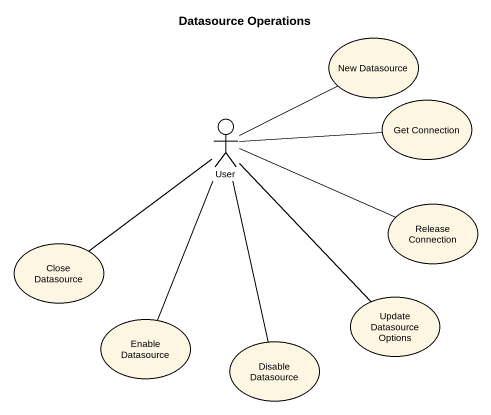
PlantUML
@startuml
title Datasource Operations
usecase "New Datasource" as New_Datasource
actor User
usecase "Get Connection" as Get_Connection
usecase "Release Connection" as Release_Connection
usecase "Close Datasource" as Close_Datasource
usecase "Enable Datasource" as Enable_Datasource
usecase "Update Datasource Options" as Update_Datasource_Options
usecase "Disable Datasource" as Disable_Datasource
User -up- New_Datasource
User -right- Get_Connection
User -right- Release_Connection
User -- Close_Datasource
User -- Enable_Datasource
User -- Update_Datasource_Options
User -- Disable_Datasource
@enduml
